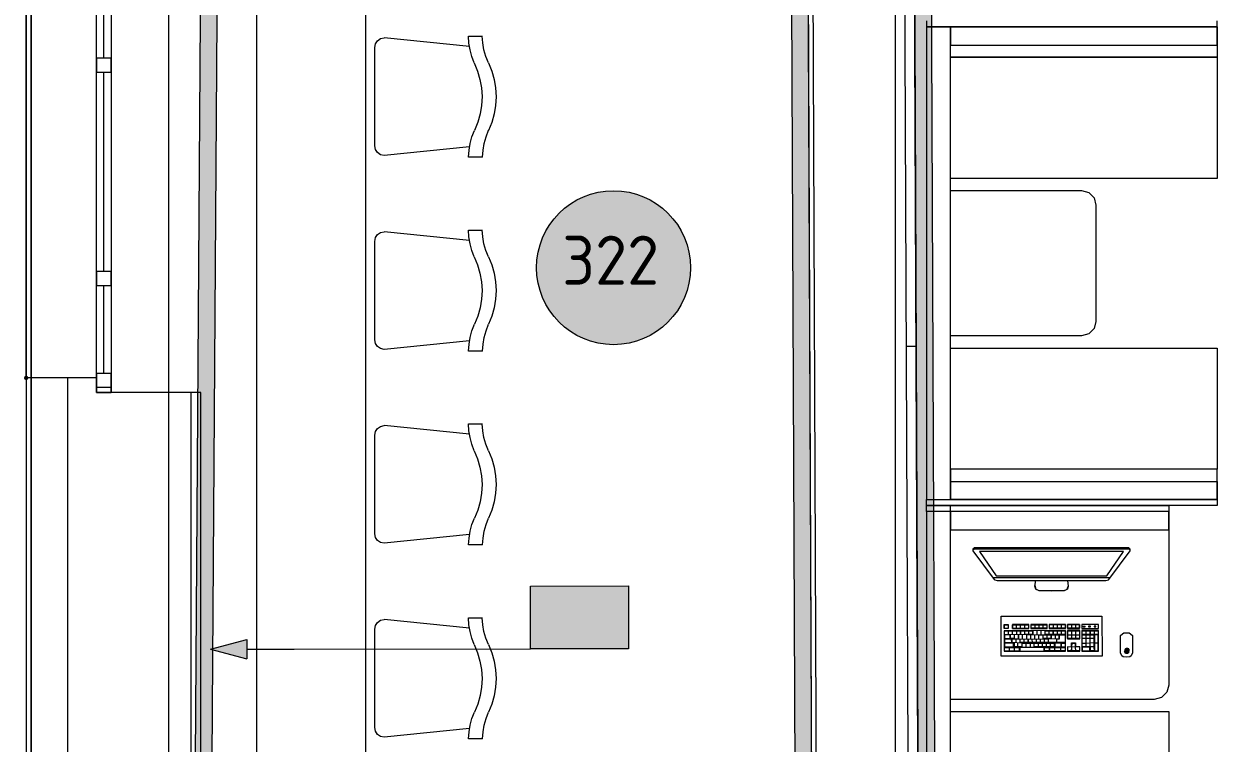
# Model space of a CAD drawing. Header units: millimetres. Extents: x 0 to 1189, y 0 to 841.
# Drawn here: x 756.2 to 805.44, y 571.19 to 600.87 of the extents above; entities that cross this region are included whole.
import ezdxf

# ---------------------------------------------------------------- set-up
doc = ezdxf.new("R2010")
doc.units = ezdxf.units.MM

msp = doc.modelspace()

# ---------------------------------------------------------------- hatches: boundary and pattern name
at = {"true_color": 0xfe847a}
h = msp.add_hatch(color=11, dxfattribs=at)
h.dxf.hatch_style = 2
h.paths.add_polyline_path([(787.651203, 652.666768), (788.351204, 652.661768), (788.863205, 535.050588), (788.163204, 535.050588)])
h = msp.add_hatch(color=11, dxfattribs=at)
h.dxf.hatch_style = 2
h.paths.add_polyline_path([(793.936213, 535.050588), (793.236212, 535.050588), (792.751211, 652.634768), (793.451212, 652.629768)])
at = {"true_color": 0xf1d696}
h = msp.add_hatch(color=41, dxfattribs=at)
h.dxf.hatch_style = 2
h.paths.add_polyline_path([(763.801167, 546.061605), (763.101166, 546.061605), (763.491166, 603.161692), (764.191168, 603.161692)])
at = {"true_color": 0xffffff}
h = msp.add_hatch(color=7, dxfattribs=at)
edge = h.paths.add_edge_path()
edge.add_arc((780.531692, 590.810173), 3.176505, 0, 360)
h = msp.add_hatch(color=7)
h.dxf.hatch_style = 2
h.paths.add_polyline_path([(756.286155, 586.351667), (756.222593, 586.325229), (756.196155, 586.261666), (756.222593, 586.198104), (756.286155, 586.171666), (756.296155, 586.171666), (756.359718, 586.198104), (756.386156, 586.261666), (756.359718, 586.325229), (756.296155, 586.351667)])
h = msp.add_hatch(color=7, dxfattribs=at)
h.dxf.hatch_style = 2
h.paths.add_polyline_path([(777.102187, 577.673653), (781.142193, 577.678653), (781.145193, 575.090649), (777.105187, 575.085649)])
at = {"true_color": 0x0077b0}
h = msp.add_hatch(color=144, dxfattribs=at)
h.paths.add_polyline_path([(778.314562, 576.277979), (778.314562, 577.084958), (778.285072, 577.241641), (778.196051, 577.372692), (778.067411, 577.459095), (777.911073, 577.488448), (777.754596, 577.459095), (777.623338, 577.372692), (777.535902, 577.241641), (777.507583, 577.084958), (777.507583, 576.277979), (777.535902, 576.12164), (777.623338, 575.993001), (777.754596, 575.903979), (777.911073, 575.874489), (778.067411, 575.903979), (778.196051, 575.993001), (778.285072, 576.12164)])
h.paths.add_polyline_path([(778.515205, 576.277979), (778.504051, 576.157323), (778.470625, 576.045297), (778.414978, 575.942263), (778.337162, 575.848582), (778.245393, 575.771283), (778.143341, 575.716773), (778.031677, 575.684484), (777.911073, 575.673847), (777.78934, 575.684484), (777.677633, 575.716773), (777.575434, 575.771283), (777.482227, 575.848582), (777.404497, 575.942263), (777.34904, 576.045297), (777.315803, 576.157323), (777.304736, 576.277979), (777.304736, 577.084958), (777.315803, 577.206691), (777.34904, 577.318398), (777.404497, 577.420596), (777.482227, 577.513804), (777.575434, 577.59162), (777.677633, 577.647267), (777.78934, 577.680693), (777.911073, 577.691846), (778.031728, 577.680736), (778.143754, 577.647611), (778.246789, 577.592782), (778.340469, 577.51656), (778.416373, 577.422922), (778.471038, 577.319776), (778.504103, 577.207121), (778.515205, 577.084958)])
h = msp.add_hatch(color=144, dxfattribs=at)
h.dxf.hatch_style = 2
h.paths.add_polyline_path([(780.737682, 577.347337), (780.506172, 577.115826), (780.435616, 577.084958), (780.359479, 577.110245), (780.334192, 577.186382), (780.362304, 577.256937), (780.757526, 577.652159), (780.798316, 577.681511), (780.839106, 577.691846), (780.915242, 577.666283), (780.940529, 577.589871), (780.940529, 575.772514), (780.915242, 575.697756), (780.839106, 575.673847), (780.762969, 575.697756), (780.737682, 575.772514)])
h = msp.add_hatch(color=144, dxfattribs=at)
h.dxf.hatch_style = 2
h.paths.add_polyline_path([(779.828102, 576.176004), (779.021123, 576.176004), (778.944987, 576.201567), (778.9197, 576.277979), (778.944987, 576.354116), (779.021123, 576.379403), (779.828102, 576.379403), (779.904239, 576.354116), (779.929526, 576.277979), (779.904239, 576.201567)])
h = msp.add_hatch(color=144, dxfattribs=at)
h.dxf.hatch_style = 2
h.paths.add_polyline_path([(763.902167, 575.074649), (765.394169, 575.47465), (765.394169, 574.674649)])
at = {"true_color": 0x999999}
h = msp.add_hatch(color=253, dxfattribs=at)
h.dxf.hatch_style = 2
h.paths.add_polyline_path([(801.621585, 574.900009), (801.685225, 574.873758), (801.748865, 574.900009), (801.775116, 574.963649), (801.748865, 575.027289), (801.678225, 575.06054), (801.614585, 575.034289), (801.588334, 574.970649)])
h = msp.add_hatch(color=253, dxfattribs=at)
h.dxf.hatch_style = 2
h.paths.add_polyline_path([(801.694238, 574.872848), (801.759419, 574.894999), (801.790026, 574.956662), (801.767875, 575.021843), (801.706212, 575.05245), (801.691212, 575.05345), (801.626031, 575.031299), (801.595424, 574.969636), (801.617575, 574.904455), (801.679238, 574.873848)])
h = msp.add_hatch(color=253, dxfattribs=at)
h.dxf.hatch_style = 2
h.paths.add_polyline_path([(801.717325, 575.132198), (801.650058, 575.117557), (801.612676, 575.059749), (801.627317, 574.992482), (801.685125, 574.955101), (801.696125, 574.953101), (801.763392, 574.967741), (801.800773, 575.02555), (801.786133, 575.092816), (801.728325, 575.130198)])
h = msp.add_hatch(color=253, dxfattribs=at)
h.dxf.hatch_style = 2
h.paths.add_polyline_path([(801.734905, 574.87882), (801.789272, 574.921051), (801.798054, 574.98933), (801.755823, 575.043696), (801.687544, 575.052478), (801.676544, 575.049478), (801.622177, 575.007248), (801.613396, 574.938969), (801.655626, 574.884602), (801.723905, 574.87582)])
h = msp.add_hatch(color=253, dxfattribs=at)
h.dxf.hatch_style = 2
h.paths.add_polyline_path([(801.703035, 574.874688), (801.771264, 574.883855), (801.813186, 574.938459), (801.804019, 575.006688), (801.749415, 575.04861), (801.734415, 575.05261), (801.666186, 575.043443), (801.624264, 574.988839), (801.633431, 574.92061), (801.688035, 574.878688)])
h = msp.add_hatch(color=253, dxfattribs=at)
h.dxf.hatch_style = 2
h.paths.add_polyline_path([(801.685757, 575.127669), (801.63278, 575.083708), (801.626205, 575.015181), (801.670166, 574.962205), (801.738693, 574.955629), (801.751693, 574.959629), (801.80467, 575.00359), (801.811245, 575.072117), (801.767284, 575.125094), (801.698757, 575.131669)])
h = msp.add_hatch(color=253, dxfattribs=at)
h.dxf.hatch_style = 2
h.paths.add_polyline_path([(801.731637, 575.135421), (801.666352, 575.113579), (801.635453, 575.052061), (801.657295, 574.986777), (801.718813, 574.955878), (801.732813, 574.954878), (801.798097, 574.97672), (801.828996, 575.038237), (801.807155, 575.103522), (801.745637, 575.134421)])
h = msp.add_hatch(color=253, dxfattribs=at)
h.dxf.hatch_style = 2
h.paths.add_polyline_path([(801.765693, 574.879629), (801.81867, 574.92359), (801.825245, 574.992117), (801.781284, 575.045094), (801.712757, 575.051669), (801.699757, 575.047669), (801.64678, 575.003708), (801.640205, 574.935181), (801.684166, 574.882204), (801.752693, 574.875629)])
h = msp.add_hatch(color=253, dxfattribs=at)
h.dxf.hatch_style = 2
h.paths.add_polyline_path([(801.787544, 575.120579), (801.719725, 575.1324), (801.663295, 575.092968), (801.651474, 575.025149), (801.690906, 574.96872), (801.701906, 574.96172), (801.769725, 574.949899), (801.826155, 574.98933), (801.837975, 575.057149), (801.798544, 575.113579)])

# ---------------------------------------------------------------- linework, layer by layer
at = {"color": 7, "lineweight": 0}
for points in [[(792.17321, 251.095154), (792.17321, 721.485873)], [(762.173164, 251.095154), (762.173164, 714.821863)], [(765.80517, 524.143571), (765.80517, 653.513769)], [(788.863205, 535.050588), (788.348204, 653.361769)], [(787.651203, 652.666768), (788.163204, 535.050588)], [(792.751211, 652.634768), (793.236212, 535.050588)], [(793.939213, 534.350587), (793.451212, 652.629768)], [(788.701205, 616.116712), (789.036205, 535.075588)], [(792.836211, 535.091588), (792.501211, 616.132712)], [(793.236212, 535.078588), (792.902211, 616.074712)], [(788.502205, 616.055712), (788.836205, 535.050588)], [(756.296155, 586.261666), (756.296155, 603.261692)], [(756.496156, 603.261692), (756.496156, 586.261666)], [(756.496156, 586.261666), (756.496156, 603.261692)], [(756.286155, 586.261666), (756.286155, 603.233692)], [(756.296155, 603.233692), (756.296155, 586.261666)], [(759.19616, 599.461687), (759.19616, 603.061692)], [(759.49616, 599.461687), (759.49616, 603.061692)], [(759.796161, 603.061692), (759.796161, 599.461687)], [(763.491166, 603.161692), (763.101166, 546.061605)], [(763.801167, 546.061605), (764.191168, 603.161692)], [(759.19616, 599.461687), (759.796161, 599.461687)], [(759.19616, 598.861686), (759.19616, 599.461687)], [(759.19616, 599.461687), (759.19616, 598.861686)], [(759.796161, 599.461687), (759.796161, 598.861686)], [(759.796161, 598.861686), (759.796161, 599.461687)], [(759.796161, 598.861686), (759.19616, 598.861686)], [(759.19616, 590.661673), (759.19616, 598.861686)], [(759.49616, 590.661673), (759.49616, 598.861686)], [(759.796161, 598.861686), (759.796161, 590.661673)], [(777.355188, 590.810673), (777.371586, 591.135392), (777.419715, 591.450733), (777.497979, 591.755099), (777.604782, 592.046894), (777.738526, 592.324521), (777.897614, 592.586383), (778.080451, 592.830884), (778.285439, 593.056427), (778.510982, 593.261415), (778.755483, 593.444252), (779.017345, 593.60334), (779.294972, 593.737084), (779.586767, 593.843886), (779.891133, 593.922151), (780.206474, 593.97028), (780.531192, 593.986678), (780.856087, 593.97028), (781.171582, 593.922151), (781.476082, 593.843886), (781.767991, 593.737084), (782.045715, 593.60334), (782.307658, 593.444252), (782.552225, 593.261415), (782.777821, 593.056427), (782.98285, 592.830884), (783.165718, 592.586383), (783.324829, 592.324521), (783.458588, 592.046894), (783.565399, 591.755099), (783.643668, 591.450733), (783.691799, 591.135392), (783.708197, 590.810673)], [(759.19616, 590.661673), (759.796161, 590.661673)], [(759.19616, 590.061672), (759.19616, 590.661673)], [(759.19616, 590.661673), (759.19616, 590.061672)], [(759.796161, 590.661673), (759.796161, 590.061672)], [(759.796161, 590.061672), (759.796161, 590.661673)], [(783.708197, 590.810673), (783.691799, 590.485779), (783.643668, 590.170284), (783.565399, 589.865784), (783.458588, 589.573875), (783.324829, 589.296151), (783.165718, 589.034208), (782.98285, 588.789641), (782.777821, 588.564045), (782.552225, 588.359016), (782.307658, 588.176148), (782.045715, 588.017037), (781.767991, 587.883278), (781.476082, 587.776467), (781.171582, 587.698198), (780.856087, 587.650067), (780.531192, 587.633668), (780.206474, 587.650067), (779.891133, 587.698198), (779.586767, 587.776467), (779.294972, 587.883278), (779.017345, 588.017037), (778.755483, 588.176148), (778.510982, 588.359016), (778.285439, 588.564045), (778.080451, 588.789641), (777.897614, 589.034208), (777.738526, 589.296151), (777.604782, 589.573875), (777.497979, 589.865784), (777.419715, 590.170284), (777.371586, 590.485779), (777.355188, 590.810673)], [(759.796161, 590.061672), (759.19616, 590.061672)], [(759.19616, 586.461667), (759.19616, 590.061672)], [(759.49616, 586.461667), (759.49616, 590.061672)], [(759.796161, 590.061672), (759.796161, 586.461667)], [(792.619211, 587.572668), (793.019212, 587.574668)], [(756.496156, 586.261666), (756.296155, 586.261666)], [(756.296155, 586.261666), (756.296155, 563.011631)], [(756.496156, 563.011631), (756.496156, 586.261666)], [(757.996158, 586.261666), (756.496156, 586.261666)], [(756.496156, 586.261666), (756.496156, 563.011631)], [(759.19616, 586.261666), (757.996158, 586.261666)], [(757.996158, 586.261666), (757.996158, 563.011631)], [(759.19616, 586.461667), (759.796161, 586.461667)], [(759.19616, 585.661665), (759.19616, 586.461667)], [(759.19616, 586.461667), (759.19616, 585.661665)], [(759.796161, 586.461667), (759.796161, 585.661665)], [(759.796161, 585.661665), (759.796161, 586.461667)], [(759.796161, 585.861666), (759.19616, 585.861666)], [(759.796161, 585.661665), (759.19616, 585.661665)], [(759.19616, 585.661665), (759.796161, 585.661665)], [(763.096166, 585.661665), (759.796161, 585.661665)], [(763.096166, 563.561632), (763.096166, 585.661665)], [(763.496166, 585.661665), (763.096166, 585.661665)], [(763.496166, 563.561632), (763.496166, 585.661665)]]:
    msp.add_lwpolyline(points, dxfattribs=at)
at = {"color": 253, "lineweight": 0, "true_color": 0x999999}
for points in [[(770.305177, 541.643598), (770.305177, 606.643698)], [(793.441212, 600.994689), (793.441212, 600.744688)], [(805.441231, 600.744688), (805.441231, 600.994689)], [(774.781184, 599.258686), (774.683746, 599.525984), (774.610683, 599.800312), (774.562371, 600.080078), (774.539183, 600.363688)], [(774.539183, 600.363688), (775.117184, 600.363688)], [(775.367185, 599.258686), (775.262841, 599.525187), (775.184184, 599.799937), (775.131778, 600.081062), (775.106184, 600.366688)], [(793.441212, 600.744688), (805.441231, 600.744688)], [(794.441214, 600.744688), (793.441212, 600.744688)], [(793.441212, 600.744688), (793.441212, 581.244659)], [(794.441214, 581.244659), (794.441214, 600.744688)], [(794.441214, 599.494687), (794.441214, 600.744688)], [(794.441214, 600.744688), (805.441231, 600.744688)], [(805.441231, 600.744688), (794.441214, 600.744688)], [(794.441214, 600.744688), (794.441214, 599.994687)], [(805.441231, 600.744688), (805.441231, 599.494687)], [(805.441231, 599.994687), (805.441231, 600.744688)], [(770.675177, 599.896687), (770.706396, 600.050531), (770.791428, 600.176438), (770.917334, 600.261469), (771.071178, 600.292688)], [(770.675177, 595.835681), (770.675177, 599.896687)], [(774.584183, 599.936687), (771.071178, 600.292688)], [(794.441214, 599.994687), (805.441231, 599.994687)], [(794.441214, 594.494679), (794.441214, 599.494687)], [(794.441214, 599.494687), (805.441231, 599.494687)], [(805.441231, 599.494687), (794.441214, 599.494687)], [(805.441231, 599.494687), (805.441231, 594.494679)], [(774.779184, 599.258686), (774.915606, 598.924889), (775.015559, 598.57956), (775.078575, 598.225794), (775.104184, 597.866684)], [(775.368185, 599.257686), (775.505325, 598.924295), (775.60431, 598.57881), (775.664482, 598.224513), (775.685185, 597.864684)], [(775.104184, 597.866684), (775.083481, 597.507043), (775.023309, 597.153308), (774.924325, 596.808761), (774.787184, 596.476682)], [(775.685185, 597.864684), (775.664482, 597.505605), (775.60431, 597.152058), (775.505325, 596.807323), (775.368185, 596.474682)], [(774.544183, 595.37068), (774.567386, 595.654446), (774.615808, 595.934556), (774.689168, 596.209228), (774.787184, 596.476682)], [(775.125184, 595.37068), (775.146872, 595.655165), (775.195184, 595.935806), (775.269747, 596.210635), (775.370185, 596.477682)], [(771.071178, 595.43968), (770.917334, 595.470899), (770.791428, 595.555931), (770.706396, 595.681837), (770.675177, 595.835681)], [(774.584183, 595.795681), (771.071178, 595.43968)], [(775.120184, 595.37068), (774.544183, 595.37068)], [(805.441231, 594.494679), (794.441214, 594.494679)], [(794.441214, 587.994669), (794.441214, 593.994678)], [(794.441214, 593.994678), (799.841222, 593.994678)], [(799.841222, 593.994678), (800.141222, 593.914678)], [(800.141222, 593.914678), (800.361223, 593.694678)], [(800.361223, 593.694678), (800.441223, 593.394677)], [(800.441223, 593.394677), (800.441223, 588.59467)], [(770.675177, 591.896675), (770.706396, 592.050519), (770.791428, 592.176425), (770.917334, 592.261457), (771.071178, 592.292676)], [(774.584183, 591.936675), (771.071178, 592.292676)], [(774.781184, 591.258674), (774.683746, 591.525971), (774.610683, 591.8003), (774.562371, 592.080066), (774.539183, 592.363676)], [(774.539183, 592.363676), (775.117184, 592.363676)], [(775.367185, 591.258674), (775.262841, 591.525174), (775.184184, 591.799925), (775.131778, 592.08105), (775.106184, 592.366676)], [(770.675177, 587.835669), (770.675177, 591.896675)], [(774.779184, 591.258674), (774.915606, 590.924877), (775.015559, 590.579548), (775.078575, 590.225782), (775.104184, 589.866672)], [(775.368185, 591.257674), (775.505325, 590.924283), (775.60431, 590.578798), (775.664482, 590.224501), (775.685185, 589.864672)], [(775.104184, 589.866672), (775.083481, 589.507031), (775.023309, 589.153296), (774.924325, 588.808748), (774.787184, 588.47667)], [(775.685185, 589.864672), (775.664482, 589.505593), (775.60431, 589.152046), (775.505325, 588.807311), (775.368185, 588.47467)], [(800.441223, 588.59467), (800.361223, 588.294669)], [(774.544183, 587.370668), (774.567386, 587.654434), (774.615808, 587.934544), (774.689168, 588.209216), (774.787184, 588.47667)], [(775.125184, 587.370668), (775.146872, 587.655153), (775.195184, 587.935794), (775.269747, 588.210622), (775.370185, 588.47767)], [(799.841222, 587.994669), (794.441214, 587.994669)], [(800.141222, 588.075669), (799.841222, 587.994669)], [(800.361223, 588.294669), (800.141222, 588.075669)], [(771.071178, 587.439668), (770.917334, 587.470887), (770.791428, 587.555918), (770.706396, 587.681825), (770.675177, 587.835669)], [(774.584183, 587.795669), (771.071178, 587.439668)], [(794.441214, 582.494661), (794.441214, 587.494668)], [(794.441214, 587.494668), (805.441231, 587.494668)], [(805.441231, 587.494668), (805.441231, 582.494661)], [(775.120184, 587.370668), (774.544183, 587.370668)], [(770.675177, 583.896663), (770.706396, 584.050507), (770.791428, 584.176413), (770.917334, 584.261445), (771.071178, 584.292663)], [(774.584183, 583.936663), (771.071178, 584.292663)], [(774.781184, 583.258662), (774.683746, 583.525959), (774.610683, 583.800288), (774.562371, 584.080054), (774.539183, 584.363663)], [(774.539183, 584.363663), (775.117184, 584.363663)], [(775.367185, 583.258662), (775.262841, 583.525162), (775.184184, 583.799913), (775.131778, 584.081038), (775.106184, 584.366663)], [(770.675177, 579.835657), (770.675177, 583.896663)], [(774.779184, 583.258662), (774.915606, 582.924864), (775.015559, 582.579536), (775.078575, 582.22577), (775.104184, 581.86666)], [(775.368185, 583.257662), (775.505325, 582.924271), (775.60431, 582.578786), (775.664482, 582.224488), (775.685185, 581.86466)], [(805.441231, 582.494661), (794.441214, 582.494661)], [(805.441231, 582.494661), (794.441214, 582.494661)], [(794.441214, 582.494661), (794.441214, 581.244659)], [(805.441231, 581.244659), (805.441231, 582.494661)], [(775.104184, 581.86666), (775.083481, 581.507018), (775.023309, 581.153284), (774.924325, 580.808736), (774.787184, 580.476658)], [(775.685185, 581.86466), (775.664482, 581.505581), (775.60431, 581.152034), (775.505325, 580.807299), (775.368185, 580.474658)], [(794.441214, 581.244659), (794.441214, 581.99466)], [(794.441214, 581.99466), (805.441231, 581.99466)], [(805.441231, 581.99466), (805.441231, 581.244659)], [(793.441212, 580.994658), (793.441212, 581.244659)], [(793.441212, 581.244659), (805.441231, 581.244659)], [(793.441212, 581.244659), (794.441214, 581.244659)], [(794.441214, 581.244659), (805.441231, 581.244659)], [(805.441231, 581.244659), (794.441214, 581.244659)], [(805.441231, 581.244659), (805.441231, 580.994658)], [(805.441231, 580.994658), (793.441212, 580.994658)], [(793.441212, 580.994658), (803.441227, 580.994658)], [(793.441212, 580.744658), (793.441212, 580.994658)], [(793.441212, 580.994658), (803.441227, 580.994658)], [(803.441227, 580.744658), (793.441212, 580.744658)], [(794.441214, 580.744658), (793.441212, 580.744658)], [(793.441212, 580.744658), (793.441212, 566.244636)], [(794.441214, 572.991646), (794.441214, 580.994658)], [(794.441214, 566.244636), (794.441214, 580.744658)], [(803.441227, 580.744658), (794.441214, 580.744658)], [(794.441214, 580.744658), (794.441214, 579.994657)], [(803.441227, 580.994658), (803.441227, 573.591647)], [(803.441227, 580.994658), (803.441227, 580.744658)], [(803.441227, 579.994657), (803.441227, 580.744658)], [(774.544183, 579.370656), (774.567386, 579.654422), (774.615808, 579.934532), (774.689168, 580.209204), (774.787184, 580.476658)], [(775.125184, 579.370656), (775.146872, 579.655141), (775.195184, 579.935782), (775.269747, 580.21061), (775.370185, 580.477658)], [(771.071178, 579.439656), (770.917334, 579.470875), (770.791428, 579.555906), (770.706396, 579.681813), (770.675177, 579.835657)], [(774.584183, 579.795656), (771.071178, 579.439656)], [(794.441214, 579.994657), (803.441227, 579.994657)], [(775.120184, 579.370656), (774.544183, 579.370656)], [(795.457215, 579.198656), (795.356215, 579.166656)], [(795.463215, 579.212656), (795.357215, 579.182656)], [(795.423215, 579.250656), (795.361215, 579.198656)], [(795.361215, 579.198656), (795.365215, 579.129655)], [(795.365215, 579.129655), (796.244216, 577.949654)], [(798.60722, 579.250656), (795.423215, 579.250656)], [(798.60722, 579.198656), (795.457215, 579.198656)], [(798.60722, 579.212656), (795.463215, 579.212656)], [(801.791225, 579.250656), (798.60722, 579.250656)], [(801.752225, 579.212656), (798.60722, 579.212656)], [(801.758225, 579.198656), (798.60722, 579.198656)], [(800.971224, 577.949654), (801.850225, 579.129655)], [(801.857225, 579.182656), (801.752225, 579.212656)], [(801.859225, 579.166656), (801.758225, 579.198656)], [(801.853225, 579.198656), (801.791225, 579.250656)], [(801.850225, 579.129655), (801.853225, 579.198656)], [(798.60722, 579.096655), (795.636216, 579.096655)], [(795.636216, 579.096655), (796.327217, 578.095654)], [(801.579225, 579.096655), (798.60722, 579.096655)], [(800.888224, 578.095654), (801.579225, 579.096655)], [(796.181216, 578.033654), (798.60722, 578.033654)], [(796.244216, 577.949654), (796.262217, 577.936654)], [(796.262217, 577.936654), (796.370217, 577.909654)], [(796.327217, 578.095654), (798.60722, 578.095654)], [(796.370217, 577.909654), (798.60722, 577.909654)], [(797.922219, 577.665653), (797.956219, 577.909654)], [(797.955219, 577.550653), (797.922219, 577.665653)], [(797.972219, 577.539653), (797.925219, 577.689653)], [(798.60722, 578.095654), (800.888224, 578.095654)], [(798.60722, 578.033654), (801.034224, 578.033654)], [(798.60722, 577.909654), (800.845224, 577.909654)], [(799.290221, 577.689653), (799.243221, 577.539653)], [(799.259221, 577.909654), (799.293221, 577.665653)], [(799.293221, 577.665653), (799.260221, 577.550653)], [(800.845224, 577.909654), (800.953224, 577.936654)], [(800.953224, 577.936654), (800.971224, 577.949654)], [(798.092219, 577.474653), (797.955219, 577.550653)], [(798.095219, 577.481653), (797.972219, 577.539653)], [(798.60722, 577.470653), (798.092219, 577.474653)], [(798.60722, 577.481653), (798.095219, 577.481653)], [(799.120221, 577.481653), (798.60722, 577.481653)], [(799.123221, 577.474653), (798.60722, 577.470653)], [(799.243221, 577.539653), (799.120221, 577.481653)], [(799.260221, 577.550653), (799.123221, 577.474653)], [(770.675177, 575.896651), (770.706396, 576.050495), (770.791428, 576.176401), (770.917334, 576.261432), (771.071178, 576.292651)], [(774.584183, 575.936651), (771.071178, 576.292651)], [(774.781184, 575.25865), (774.683746, 575.525947), (774.610683, 575.800275), (774.562371, 576.080041), (774.539183, 576.363651)], [(774.539183, 576.363651), (775.117184, 576.363651)], [(775.367185, 575.25865), (775.262841, 575.52515), (775.184184, 575.7999), (775.131778, 576.081026), (775.106184, 576.366651)], [(796.527217, 576.428651), (800.688223, 576.435651)], [(796.530217, 574.777649), (796.527217, 576.428651)], [(800.688223, 576.435651), (800.691223, 574.784649)], [(770.675177, 571.835644), (770.675177, 575.896651)], [(796.654217, 576.088651), (796.823217, 576.088651)], [(796.655217, 575.919651), (796.654217, 576.088651)], [(796.823217, 575.920651), (796.655217, 575.919651)], [(799.182221, 575.83865), (796.655217, 575.83365)], [(796.655217, 575.83365), (796.656217, 574.982649)], [(796.664217, 576.078651), (796.813217, 576.078651)], [(796.665217, 575.929651), (796.664217, 576.078651)], [(796.813217, 575.930651), (796.665217, 575.929651)], [(796.665217, 575.82465), (796.982218, 575.82465)], [(796.665217, 575.67565), (796.665217, 575.82465)], [(797.568219, 575.65865), (796.665217, 575.67565)], [(796.813217, 576.078651), (796.813217, 575.930651)], [(796.813217, 575.82465), (796.813217, 575.67665)], [(796.823217, 576.088651), (796.823217, 575.920651)], [(796.833217, 575.67665), (796.833217, 575.82465)], [(797.664219, 576.090651), (796.991218, 576.089651)], [(796.991218, 576.089651), (796.991218, 575.920651)], [(796.991218, 575.920651), (797.664219, 575.921651)], [(797.001218, 576.079651), (797.654219, 576.080651)], [(797.001218, 575.930651), (797.001218, 576.079651)], [(797.655219, 575.931651), (797.001218, 575.930651)], [(797.001218, 575.82465), (797.150218, 575.82565)], [(797.002218, 575.67665), (797.001218, 575.82465)], [(797.149218, 576.079651), (797.150218, 575.931651)], [(797.170218, 575.82565), (797.486218, 575.82565)], [(797.170218, 575.67665), (797.170218, 575.82565)], [(797.318218, 576.079651), (797.318218, 575.931651)], [(797.318218, 575.82565), (797.318218, 575.67665)], [(797.338218, 575.67665), (797.338218, 575.82565)], [(797.486218, 575.82565), (797.487218, 575.67765)], [(797.506218, 575.931651), (797.506218, 576.080651)], [(797.506218, 575.82565), (797.823219, 575.82665)], [(797.655219, 575.67765), (797.506218, 575.67765)], [(797.588219, 575.65865), (798.32822, 575.67865)], [(797.654219, 576.080651), (797.655219, 575.931651)], [(797.655219, 575.82665), (797.655219, 575.67765)], [(797.664219, 575.921651), (797.664219, 576.090651)], [(797.675219, 575.67765), (797.675219, 575.82665)], [(797.823219, 575.67765), (797.675219, 575.67765)], [(798.42822, 576.091651), (797.755219, 576.090651)], [(797.755219, 576.090651), (797.755219, 575.922651)], [(797.755219, 575.922651), (798.42922, 575.923651)], [(797.765219, 576.080651), (798.082219, 576.081651)], [(797.765219, 575.932651), (797.765219, 576.080651)], [(798.082219, 575.932651), (797.765219, 575.932651)], [(797.823219, 575.82665), (797.823219, 575.67765)], [(797.843219, 575.67765), (797.843219, 575.82665)], [(797.914219, 576.080651), (797.914219, 575.932651)], [(798.011219, 575.67865), (798.011219, 575.82665)], [(798.082219, 576.081651), (798.082219, 575.932651)], [(798.102219, 576.081651), (798.41922, 576.081651)], [(798.41922, 575.933651), (798.102219, 575.932651)], [(798.160219, 575.82665), (798.160219, 575.67865)], [(798.180219, 575.67865), (798.179219, 575.82665)], [(798.25022, 576.081651), (798.25122, 575.932651)], [(798.34822, 575.82765), (798.49622, 575.82765)], [(798.34822, 575.67865), (798.34822, 575.82765)], [(798.83322, 575.67965), (798.34822, 575.67865)], [(798.41922, 576.081651), (798.41922, 575.933651)], [(798.42922, 575.923651), (798.42822, 576.091651)], [(799.181221, 576.092651), (798.50822, 576.091651)], [(798.50822, 576.091651), (798.50822, 575.923651)], [(798.50822, 575.923651), (799.181221, 575.924651)], [(798.51622, 575.67865), (798.51622, 575.82765)], [(798.51622, 575.82765), (798.66522, 575.82765)], [(798.51822, 576.081651), (798.83522, 576.082651)], [(798.51822, 575.933651), (798.51822, 576.081651)], [(798.66722, 575.933651), (798.51822, 575.933651)], [(798.66522, 575.82765), (798.66522, 575.67965)], [(798.68422, 575.82765), (798.83322, 575.82765)], [(798.68522, 575.67965), (798.68422, 575.82765)], [(798.68722, 575.933651), (798.68622, 576.082651)], [(798.83522, 575.933651), (798.68722, 575.933651)], [(798.83322, 575.82765), (798.83322, 575.67965)], [(798.85322, 575.82765), (799.169221, 575.82865)], [(799.001221, 575.67965), (798.85322, 575.67965)], [(798.85522, 575.933651), (798.85522, 576.082651)], [(798.85522, 576.082651), (799.171221, 576.082651)], [(799.172221, 575.934651), (798.85522, 575.933651)], [(799.001221, 575.82865), (799.001221, 575.67965)], [(799.003221, 576.082651), (799.003221, 575.934651)], [(799.170221, 575.67965), (799.021221, 575.67965)], [(799.169221, 575.82865), (799.170221, 575.67965)], [(799.171221, 576.082651), (799.172221, 575.934651)], [(799.181221, 575.924651), (799.181221, 576.092651)], [(799.184221, 574.986649), (799.182221, 575.83865)], [(799.766222, 576.093651), (799.260221, 576.092651)], [(799.260221, 576.092651), (799.260221, 575.924651)], [(799.260221, 575.924651), (799.767222, 575.925651)], [(799.768222, 575.84265), (799.260221, 575.84165)], [(799.260221, 575.84165), (799.260221, 575.49765)], [(799.271221, 575.934651), (799.271221, 576.083651)], [(799.271221, 576.083651), (799.756222, 576.083651)], [(799.756222, 575.935651), (799.271221, 575.934651)], [(799.272221, 575.82865), (799.420221, 575.82965)], [(799.272221, 575.68065), (799.272221, 575.82865)], [(799.440221, 575.934651), (799.439221, 576.083651)], [(799.440221, 575.82965), (799.588222, 575.82965)], [(799.440221, 575.50965), (799.440221, 575.82965)], [(799.608222, 575.935651), (799.608222, 576.083651)], [(799.608222, 575.82965), (799.757222, 575.82965)], [(799.608222, 575.68065), (799.608222, 575.82965)], [(799.756222, 576.083651), (799.756222, 575.935651)], [(799.757222, 575.82965), (799.757222, 575.68165)], [(799.767222, 575.925651), (799.766222, 576.093651)], [(799.769222, 575.49865), (799.768222, 575.84265)], [(800.545223, 575.84365), (799.857222, 575.84265)], [(799.857222, 575.84265), (799.859222, 574.986649)], [(800.546223, 576.094651), (799.859222, 576.093651)], [(799.859222, 576.093651), (799.859222, 575.925651)], [(799.859222, 575.925651), (800.546223, 575.926651)], [(799.873222, 575.82765), (800.358223, 575.82865)], [(799.873222, 575.67965), (799.873222, 575.82765)], [(800.022222, 575.67965), (799.873222, 575.67965)], [(799.912222, 576.013651), (799.912222, 575.989651)], [(799.912222, 576.013651), (799.990222, 576.013651)], [(799.912222, 575.989651), (799.990222, 575.989651)], [(799.990222, 575.989651), (799.990222, 576.014651)], [(800.022222, 575.82865), (800.022222, 575.67965)], [(800.527223, 575.68065), (800.042222, 575.67965)], [(800.209223, 576.014651), (800.131222, 576.014651)], [(800.131222, 576.014651), (800.131222, 575.989651)], [(800.131222, 575.989651), (800.210223, 575.990651)], [(800.190223, 575.82865), (800.190223, 575.67965)], [(800.210223, 575.990651), (800.209223, 576.014651)], [(800.210223, 575.67965), (800.210223, 575.82865)], [(800.438223, 576.014651), (800.360223, 576.014651)], [(800.360223, 576.014651), (800.360223, 575.990651)], [(800.360223, 575.990651), (800.438223, 575.990651)], [(800.378223, 575.82865), (800.527223, 575.82865)], [(800.378223, 575.68065), (800.378223, 575.82865)], [(800.438223, 575.990651), (800.438223, 576.014651)], [(800.527223, 575.82865), (800.527223, 575.68065)], [(800.547223, 574.987649), (800.545223, 575.84365)], [(800.546223, 575.926651), (800.546223, 576.094651)], [(801.465224, 575.65565), (801.595225, 575.75065)], [(801.595225, 575.75065), (801.807225, 575.75065)], [(801.807225, 575.75065), (801.937225, 575.65565)], [(774.779184, 575.25865), (774.915606, 574.924852), (775.015559, 574.579524), (775.078575, 574.225757), (775.104184, 573.866647)], [(775.368185, 575.25765), (775.505325, 574.924258), (775.60431, 574.578774), (775.664482, 574.224476), (775.685185, 573.864647)], [(796.896217, 575.65665), (796.665217, 575.65565)], [(796.665217, 575.65565), (796.665217, 575.50865)], [(796.665217, 575.50865), (796.897217, 575.50965)], [(796.961218, 575.48965), (796.665217, 575.48965)], [(796.665217, 575.48965), (796.665217, 575.33965)], [(796.665217, 575.33965), (796.962218, 575.34065)], [(797.040218, 575.31665), (796.665217, 575.31665)], [(796.665217, 575.31665), (796.666217, 575.167649)], [(796.897217, 575.50965), (796.896217, 575.65665)], [(796.915218, 575.50865), (796.914218, 575.65765)], [(797.063218, 575.50865), (796.915218, 575.50865)], [(796.962218, 575.34065), (796.961218, 575.48965)], [(796.979218, 575.48965), (797.231218, 575.50965)], [(796.979218, 575.34065), (796.979218, 575.48965)], [(797.377218, 575.31665), (796.979218, 575.34065)], [(797.040218, 575.167649), (797.040218, 575.31665)], [(797.060218, 575.31665), (797.066218, 574.994649)], [(797.063218, 575.65765), (797.063218, 575.50865)], [(797.127218, 575.48965), (797.127218, 575.34165)], [(797.147218, 575.48965), (798.30522, 575.49165)], [(797.147218, 575.34165), (797.147218, 575.48965)], [(797.209218, 575.31665), (797.209218, 575.167649)], [(797.231218, 575.65765), (797.231218, 575.50965)], [(797.251218, 575.50965), (797.251218, 575.65765)], [(797.316218, 575.34165), (797.315218, 575.48965)], [(797.464218, 575.34165), (797.316218, 575.34165)], [(797.377218, 575.31665), (797.377218, 575.168649)], [(797.397218, 575.31665), (798.72422, 575.31865)], [(797.397218, 575.168649), (797.397218, 575.31665)], [(797.399218, 575.65765), (797.400218, 575.50965)], [(797.464218, 575.49065), (797.464218, 575.34165)], [(798.66222, 575.34365), (797.464218, 575.34165)], [(797.546218, 575.31665), (797.546218, 575.168649)], [(797.568219, 575.65865), (797.568219, 575.50965)], [(797.632219, 575.49065), (797.632219, 575.34265)], [(797.652219, 575.34265), (797.652219, 575.49065)], [(797.734219, 575.168649), (797.734219, 575.31765)], [(797.736219, 575.65865), (797.736219, 575.50965)], [(797.756219, 575.50965), (797.756219, 575.65865)], [(797.800219, 575.49065), (797.801219, 575.34265)], [(797.882219, 575.31765), (797.882219, 575.168649)], [(797.904219, 575.65865), (797.905219, 575.51065)], [(797.969219, 575.49165), (797.969219, 575.34265)], [(798.050219, 575.31765), (798.051219, 575.169649)], [(798.073219, 575.65865), (798.073219, 575.51065)], [(798.092219, 575.65865), (798.24122, 575.65965)], [(798.157219, 575.34265), (798.157219, 575.49165)], [(798.219219, 575.31765), (798.219219, 575.169649)], [(798.23922, 575.31765), (798.38722, 575.31865)], [(798.24122, 575.65965), (798.24122, 575.51065)], [(798.26122, 575.65965), (798.57822, 575.65965)], [(798.26122, 575.51065), (798.26122, 575.65965)], [(798.57822, 575.51165), (798.26122, 575.51065)], [(798.30522, 575.49165), (798.30622, 575.34365)], [(798.30522, 575.49165), (798.49322, 575.49165)], [(798.38722, 575.31865), (798.38722, 575.169649)], [(798.42922, 575.51165), (798.42922, 575.65965)], [(798.47422, 575.49165), (798.47422, 575.34365)], [(798.49322, 575.49165), (798.914221, 575.51165)], [(798.55522, 575.31865), (798.55622, 575.169649)], [(798.57822, 575.65965), (798.57822, 575.51165)], [(798.59722, 575.65965), (798.914221, 575.66065)], [(798.59722, 575.65965), (798.59822, 575.49665)], [(798.81022, 575.34365), (798.66222, 575.34365)], [(798.74322, 574.996649), (798.72422, 575.31865)], [(799.002221, 575.31865), (798.74322, 575.31765)], [(798.74322, 575.31765), (798.74322, 575.174649)], [(798.76622, 575.51165), (798.76622, 575.66065)], [(798.81022, 575.49265), (798.81022, 575.34365)], [(798.82622, 575.34465), (798.82622, 575.49165)], [(798.82622, 575.49165), (798.933221, 575.49165)], [(799.173221, 575.34465), (798.82922, 575.34465)], [(798.914221, 575.66065), (798.914221, 575.51165)], [(798.932221, 575.65965), (799.169221, 575.66065)], [(798.933221, 575.49165), (798.932221, 575.65965)], [(799.002221, 575.174649), (799.002221, 575.31865)], [(799.024221, 575.31965), (799.172221, 575.31965)], [(799.024221, 575.170649), (799.024221, 575.31965)], [(799.172221, 575.66065), (799.173221, 575.34465)], [(799.172221, 575.31965), (799.173221, 575.170649)], [(799.260221, 575.49765), (799.769222, 575.49865)], [(799.272221, 575.65765), (799.757222, 575.65865)], [(799.272221, 575.50865), (799.272221, 575.65765)], [(799.757222, 575.50965), (799.272221, 575.50865)], [(799.441221, 575.31965), (799.421221, 574.999649)], [(799.431221, 575.162649), (799.431221, 575.32965)], [(799.431221, 575.32965), (799.599222, 575.32965)], [(799.441221, 575.31965), (799.589222, 575.31965)], [(799.589222, 575.31965), (799.589222, 575.170649)], [(799.599222, 575.32965), (799.599222, 575.162649)], [(799.609222, 575.50965), (799.608222, 575.65865)], [(799.757222, 575.65865), (799.757222, 575.50965)], [(799.873222, 575.65865), (800.190223, 575.65865)], [(799.874222, 575.171649), (799.873222, 575.65865)], [(800.190223, 575.51065), (799.874222, 575.50965)], [(799.874222, 575.32065), (800.022222, 575.32065)], [(800.042222, 575.171649), (800.042222, 575.65865)], [(800.042222, 575.32065), (800.359223, 575.34265)], [(800.190223, 575.65865), (800.191223, 575.172649)], [(800.210223, 575.65865), (800.358223, 575.65965)], [(800.359223, 575.51065), (800.210223, 575.51065)], [(800.358223, 575.65965), (800.359223, 575.172649)], [(800.378223, 575.65865), (800.379223, 575.004649)], [(800.526223, 575.65865), (800.378223, 575.65865)], [(800.527223, 575.32065), (800.378223, 575.32065)], [(800.527223, 575.004649), (800.526223, 575.65865)], [(801.453224, 574.915649), (801.458224, 575.63365)], [(801.458224, 575.63365), (801.465224, 575.65565)], [(801.937225, 575.65565), (801.944225, 575.63365)], [(801.944225, 575.63365), (801.949225, 574.915649)], [(800.691223, 574.784649), (796.530217, 574.777649)], [(796.656217, 574.982649), (799.184221, 574.986649)], [(796.665217, 575.141649), (797.276218, 575.142649)], [(796.665217, 574.993649), (796.665217, 575.141649)], [(797.066218, 574.994649), (796.665217, 574.993649)], [(796.666217, 575.167649), (797.040218, 575.167649)], [(796.875217, 574.993649), (796.875217, 575.142649)], [(797.209218, 575.167649), (797.061218, 575.167649)], [(797.085218, 574.994649), (797.085218, 575.142649)], [(797.276218, 574.994649), (797.085218, 574.994649)], [(797.377218, 575.168649), (797.229218, 575.167649)], [(797.276218, 575.142649), (797.276218, 574.994649)], [(798.30522, 575.144649), (797.297218, 575.143649)], [(797.297218, 575.143649), (797.297218, 574.994649)], [(797.297218, 574.994649), (798.30522, 574.996649)], [(798.38722, 575.169649), (797.902219, 575.168649)], [(798.30522, 574.996649), (798.30522, 575.144649)], [(798.32222, 575.144649), (798.72322, 575.145649)], [(798.32322, 574.996649), (798.32222, 575.144649)], [(798.72422, 574.996649), (798.32322, 574.996649)], [(798.72422, 575.170649), (798.40722, 575.169649)], [(798.51322, 575.144649), (798.51422, 574.996649)], [(798.53222, 574.996649), (798.53222, 575.144649)], [(798.72322, 575.145649), (798.72422, 574.996649)], [(798.74322, 575.174649), (799.173221, 575.170649)], [(798.74322, 575.145649), (798.978221, 575.145649)], [(798.978221, 574.997649), (798.74322, 574.996649)], [(798.978221, 575.145649), (798.978221, 574.997649)], [(798.995221, 575.145649), (799.172221, 575.145649)], [(798.995221, 574.997649), (798.995221, 575.145649)], [(799.173221, 574.997649), (798.995221, 574.997649)], [(799.172221, 575.145649), (799.173221, 574.997649)], [(799.259221, 575.162649), (799.260221, 574.984649)], [(799.758222, 575.148649), (799.259221, 575.162649)], [(799.260221, 574.984649), (799.771222, 574.985649)], [(799.273221, 574.999649), (799.273221, 575.147649)], [(799.421221, 574.999649), (799.273221, 574.999649)], [(799.441221, 574.999649), (799.441221, 575.147649)], [(799.758222, 574.999649), (799.441221, 574.999649)], [(799.589222, 575.148649), (799.590222, 574.999649)], [(799.771222, 575.163649), (799.599222, 575.162649)], [(799.758222, 575.148649), (799.758222, 574.999649)], [(799.771222, 574.985649), (799.771222, 575.163649)], [(799.859222, 574.986649), (800.547223, 574.987649)], [(800.191223, 575.172649), (799.874222, 575.171649)], [(800.191223, 575.152649), (799.874222, 575.151649)], [(799.874222, 575.151649), (799.874222, 575.003649)], [(799.874222, 575.003649), (800.192223, 575.003649)], [(800.192223, 575.003649), (800.191223, 575.152649)], [(800.359223, 575.172649), (800.211223, 575.172649)], [(800.211223, 575.003649), (800.211223, 575.152649)], [(800.360223, 575.004649), (800.211223, 575.003649)], [(800.359223, 575.152649), (800.360223, 575.004649)], [(800.379223, 575.004649), (800.527223, 575.004649)], [(801.506225, 574.797649), (801.453224, 574.915649)], [(801.568225, 574.758649), (801.506225, 574.797649)], [(801.701225, 574.741649), (801.568225, 574.758649)], [(801.663225, 575.013649), (801.681225, 575.043649)], [(801.678225, 574.970649), (801.663225, 575.013649)], [(801.681225, 575.043649), (801.701225, 575.043649)], [(801.834225, 574.758649), (801.701225, 574.741649)], [(801.715225, 575.064649), (801.709225, 575.047649)], [(801.709225, 575.047649), (801.725225, 575.055649)], [(801.731225, 575.073649), (801.715225, 575.064649)], [(801.725225, 575.055649), (801.731225, 575.073649)], [(801.754225, 574.990649), (801.739225, 574.965649)], [(801.750225, 575.037649), (801.741225, 575.020649)], [(801.741225, 575.020649), (801.742225, 575.003649)], [(801.742225, 575.003649), (801.754225, 574.990649)], [(801.896225, 574.797649), (801.834225, 574.758649)], [(801.949225, 574.915649), (801.896225, 574.797649)], [(775.104184, 573.866647), (775.083481, 573.507006), (775.023309, 573.153271), (774.924325, 572.808724), (774.787184, 572.476645)], [(775.685185, 573.864647), (775.664482, 573.505569), (775.60431, 573.152021), (775.505325, 572.807286), (775.368185, 572.474645)], [(803.361227, 573.291647), (803.141227, 573.072646)], [(803.441227, 573.591647), (803.361227, 573.291647)], [(802.841227, 572.991646), (794.441214, 572.991646)], [(803.141227, 573.072646), (802.841227, 572.991646)], [(774.544183, 571.370644), (774.567386, 571.65441), (774.615808, 571.934519), (774.689168, 572.209192), (774.787184, 572.476645)], [(775.125184, 571.370644), (775.146872, 571.655128), (775.195184, 571.935769), (775.269747, 572.210598), (775.370185, 572.477645)], [(794.441214, 566.244636), (794.441214, 572.494645)], [(794.441214, 572.494645), (803.441227, 572.494645)], [(803.441227, 572.494645), (803.441227, 566.244636)], [(771.071178, 571.439644), (770.917334, 571.470863), (770.791428, 571.555894), (770.706396, 571.6818), (770.675177, 571.835644)], [(774.584183, 571.795644), (771.071178, 571.439644)], [(775.120184, 571.370644), (774.544183, 571.370644)]]:
    msp.add_lwpolyline(points, dxfattribs=at)
at = {"color": 144, "lineweight": 0, "true_color": 0x0077b0}
for points in [[(777.102187, 577.673653), (781.142193, 577.678653)], [(777.105187, 575.085649), (777.102187, 577.673653)], [(781.142193, 577.678653), (781.145193, 575.090649)], [(763.902167, 575.074649), (765.395169, 575.47465)], [(765.395169, 575.47465), (765.395169, 574.674649)], [(763.902167, 575.074649), (765.395169, 574.674649)], [(765.395169, 575.074649), (767.353172, 575.074649)], [(767.353172, 575.074649), (777.105187, 575.085649)], [(781.145193, 575.090649), (777.105187, 575.085649)]]:
    msp.add_lwpolyline(points, dxfattribs=at)

# ---------------------------------------------------------------- texts
at = {"color": 7, "insert": (778.409403, 592.131092), "char_height": 2.026853, "attachment_point": 1}
msp.add_mtext('{\\fGOSTCommon|b0|i0|c0;322}', dxfattribs=at)

doc.saveas('drawing.dxf')
